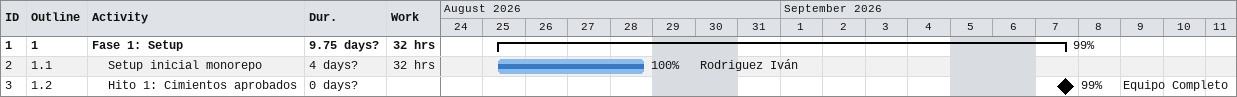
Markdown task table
| ID | WBS | Task | Duration | Start | Finish | Resources | % complete | Work (h) |
|---|---|---|---|---|---|---|---|---|
| 1 | 1 | **Fase 1: Setup** | 9.75d? | 2026-08-25 | 2026-09-07 |  | 99 | 32 |
| 2 | 1.1 | Setup inicial monorepo | 4d? | 2026-08-25 | 2026-08-28 | Rodriguez Iván | 100 | 32 |
| 3 | 1.2 | Hito 1: Cimientos aprobados | 0d? | 2026-09-07 | 2026-09-07 | Equipo Completo | 99 |  |
